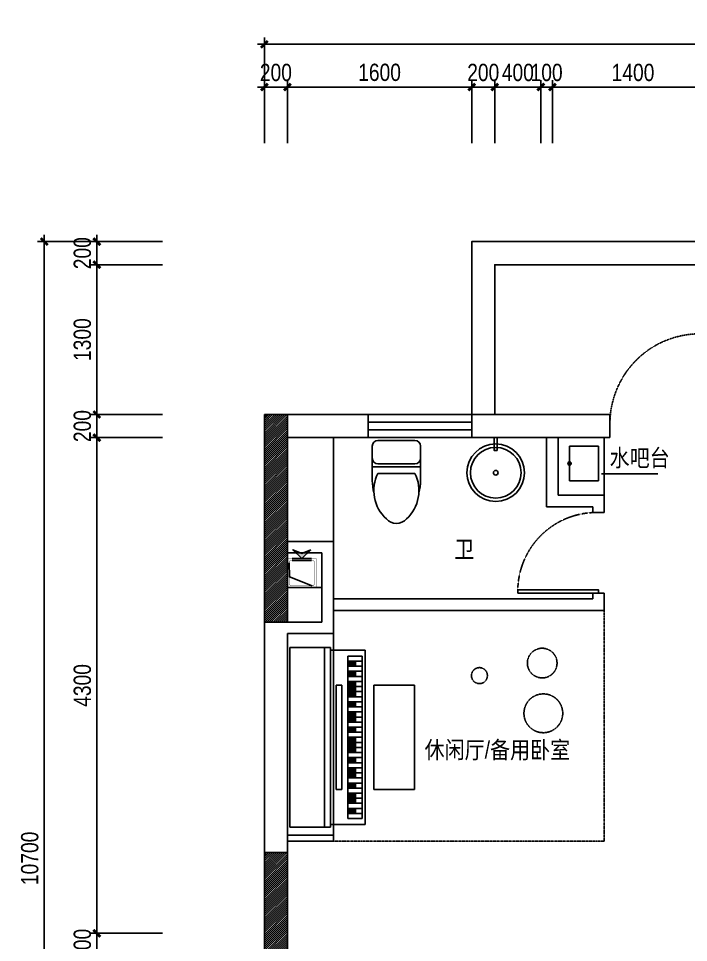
# Model space of a CAD drawing. Extents: x 160245 to 405305, y -111140 to 232735.
# Drawn here: x 268272 to 274089, y -49371 to -41355 of the extents above; entities that cross this region are included whole.
import ezdxf

# ---------------------------------------------------------------- set-up
doc = ezdxf.new("R2010")
doc.units = 0
doc.header["$LTSCALE"] = 10
doc.header["$MEASUREMENT"] = 0
for name, pattern in [('( Dashed )', [0.75, 0.5, -0.25]), ('DASH', [0.35, 0.25, -0.1]), ('HIDDEN', [0.375, 0.25, -0.125])]:
    doc.linetypes.add(name, pattern=pattern)
doc.layers.get('Defpoints').update_dxf_attribs({"color": 229})
for name, color, linetype in [('Door 门', 107, 'Continuous'), ('P-Furniture 家具', 153, 'Continuous'), ('P-N wall 新建隔墙', 241, 'Continuous'), ('P-O wall 原始墙体', 245, 'Continuous'), ('P-o 原建筑尺寸', 8, 'Continuous'), ('P-Text  平面文字', 9, 'Continuous'), ('P-window 窗', 107, 'Continuous')]:
    doc.layers.add(name, color=color, linetype=linetype)
doc.styles.add('PDC DIM', font='PMingLiU-ExtB.ttf', dxfattribs={"width": 0.85})
doc.dimstyles.new('PDC-A2', dxfattribs={"dimscale": 0, "dimtxt": 2.5, "dimasz": 1, "dimexe": 1, "dimexo": 1, "dimgap": 0.7, "dimtad": 1, "dimdec": 0, "dimtxsty": 'PDC DIM', "dimblk": 'ARCHTICK', "dimcen": 1, "dimdle": 1, "dimclrd": 8, "dimclre": 8, "dimclrt": 9, "dimadec": 0, "dimazin": 0, "dimtfac": 1, "dimtdec": 0, "dimtix": 1, "dimtmove": 2, "dimatfit": 3, "dimldrblk": 'PDC A2 T R', "dimfxl": 10, "dimfxlon": 1, "dimarcsym": 0})
pattern_1 = [(45, (59491.276, 0), (-8.8388348, 8.8388348), [])]

# ---------------------------------------------------------------- blocks, each defined once
blk = doc.blocks.new('A$C7BB304D7')
blk.add_hatch(color=256).paths.add_polyline_path([(126.5, 77.4), (203.8, 0.2), (126.3, 31.7), (49.1, 0)])
at = {"linetype": 'DASH', "ltscale": 0.5}
for p, q in [((1.5, 330.2), (1.5, 30.2)), ((301.5, 330.2), (1.5, 330.2)), ((301.5, 30.2), (301.5, 330.2)), ((1.5, 30.2), (301.5, 30.2))]:
    blk.add_line(p, q, dxfattribs=at)
for p, q in [((41.5, 95.2), (211.5, 95.2)), ((41.5, 80.2), (211.5, 80.2))]:
    blk.add_line(p, q)
at = {"const_width": 3}
blk.add_lwpolyline([(1.5, 80.2), (1.5, 330.2), (251.5, 330.2), (251.5, 80.2), (211.5, 80.2), (211.5, 95.2), (216.5, 95.2, 0.414214), (236.5, 115.2), (236.5, 295.2, 0.414214), (216.5, 315.2), (36.5, 315.2, 0.414214), (16.5, 295.2), (16.5, 115.2, 0.414214), (36.5, 95.2), (41.5, 95.2), (41.5, 80.2)], format="xyb", close=True, dxfattribs=at)
blk.add_lwpolyline([(16.5, 115.2), (19.3, 239.2), (216.5, 315.2)])
blk.add_lwpolyline([(203.8, 2.9), (126.3, 34.4), (49.1, 2.7), (126.5, 80.2)], close=True)
blk = doc.blocks.new('$WINLIB2D$00000001')
at = {"color": 0}
for points in [[(-0.5, 0.5), (-0.5, -0.5)], [(-0.5, 0.5), (0.5, 0.5)], [(0.5, -0.5), (0.5, 0.5)], [(0.5, 0.1667), (-0.5, 0.1667)], [(0.5, -0.1667), (-0.5, -0.1667)], [(-0.5, -0.5), (0.5, -0.5)]]:
    blk.add_lwpolyline(points, dxfattribs=at)
blk = doc.blocks.new('_ArchTick')
at = {"color": 0, "linetype": 'ByBlock', "const_width": 0.4}
blk.add_lwpolyline([(-0.5, -0.5), (0.5, 0.5)], dxfattribs=at)
blk = doc.blocks.new('*D1116')
at = {"layer": 'Defpoints', "color": 0, "transparency": 16777216}
for p in [(269583.5, -43290.6), (268952.7, -43490.6), (269583.5, -43490.6)]:
    blk.add_point(p, dxfattribs=at)
at = {"layer": 'P-o 原建筑尺寸', "color": 8, "lineweight": -2, "transparency": 16777216}
for p, q in [((268952.7, -43290.6), (268952.7, -43230.6)), ((269523.5, -43290.6), (268892.7, -43290.6)), ((268952.7, -43290.6), (268952.7, -43490.6)), ((269523.5, -43490.6), (268892.7, -43490.6)), ((268952.7, -43490.6), (268952.7, -43550.6))]:
    blk.add_line(p, q, dxfattribs=at)
at = {"layer": 'P-o 原建筑尺寸', "color": 8, "lineweight": -2, "transparency": 16777216, "xscale": 60, "yscale": 60, "zscale": 60}
for p, rotation in [((268952.7, -43290.6), 270), ((268952.7, -43490.6), 90)]:
    blk.add_blockref('_ArchTick', p, dxfattribs=dict(at, rotation=rotation))
at = {"layer": 'P-o 原建筑尺寸', "color": 9, "transparency": 16777216, "insert": (268827.2, -43390.6), "char_height": 150, "attachment_point": 5, "rotation": 90, "style": 'PDC DIM'}
blk.add_mtext('200', dxfattribs=at)
blk = doc.blocks.new('PDC A2 T R')
at = {"color": 0, "linetype": 'ByBlock'}
blk.add_line((0, 0), (-2, 0), dxfattribs=at)
for points in [[(-2.15, 0.89), (-1.49, 1.35), (-0.6, 0), (0, 0)], [(-2.15, -0.89), (-1.49, -1.35), (-0.6, 0), (0, 0)]]:
    blk.add_solid(points, dxfattribs=at)
blk = doc.blocks.new('*D1117')
at = {"layer": 'Defpoints', "color": 0, "transparency": 16777216}
for p in [(269583.5, -43490.6), (268952.7, -44790.6), (269583.5, -44790.6)]:
    blk.add_point(p, dxfattribs=at)
at = {"layer": 'P-o 原建筑尺寸', "color": 8, "lineweight": -2, "transparency": 16777216}
for p, q in [((268952.7, -43430.6), (268952.7, -44850.6)), ((269523.5, -43490.6), (268892.7, -43490.6)), ((269523.5, -44790.6), (268892.7, -44790.6))]:
    blk.add_line(p, q, dxfattribs=at)
at = {"layer": 'P-o 原建筑尺寸', "color": 8, "lineweight": -2, "transparency": 16777216, "xscale": 60, "yscale": 60, "zscale": 60}
for p, rotation in [((268952.7, -43490.6), 90), ((268952.7, -44790.6), 270)]:
    blk.add_blockref('_ArchTick', p, dxfattribs=dict(at, rotation=rotation))
at = {"layer": 'P-o 原建筑尺寸', "color": 9, "transparency": 16777216, "insert": (268827.2, -44140.6), "char_height": 150, "attachment_point": 5, "rotation": 90, "style": 'PDC DIM'}
blk.add_mtext('1300', dxfattribs=at)
blk = doc.blocks.new('*D1118')
at = {"layer": 'Defpoints', "color": 0, "transparency": 16777216}
for p in [(269583.5, -44990.6), (268952.7, -49290.6), (269583.5, -49290.6)]:
    blk.add_point(p, dxfattribs=at)
at = {"layer": 'P-o 原建筑尺寸', "color": 8, "lineweight": -2, "transparency": 16777216}
for p, q in [((268952.7, -44930.6), (268952.7, -49350.6)), ((269523.5, -44990.6), (268892.7, -44990.6)), ((269523.5, -49290.6), (268892.7, -49290.6))]:
    blk.add_line(p, q, dxfattribs=at)
at = {"layer": 'P-o 原建筑尺寸', "color": 8, "lineweight": -2, "transparency": 16777216, "xscale": 60, "yscale": 60, "zscale": 60}
for p, rotation in [((268952.7, -44990.6), 90), ((268952.7, -49290.6), 270)]:
    blk.add_blockref('_ArchTick', p, dxfattribs=dict(at, rotation=rotation))
at = {"layer": 'P-o 原建筑尺寸', "color": 9, "transparency": 16777216, "insert": (268827.2, -47140.6), "char_height": 150, "attachment_point": 5, "rotation": 90, "style": 'PDC DIM'}
blk.add_mtext('4300', dxfattribs=at)
blk = doc.blocks.new('*D1119')
at = {"layer": 'Defpoints', "color": 0, "transparency": 16777216}
for p in [(269583.5, -49290.6), (268952.7, -49490.6), (269583.5, -49490.6)]:
    blk.add_point(p, dxfattribs=at)
at = {"layer": 'P-o 原建筑尺寸', "color": 8, "lineweight": -2, "transparency": 16777216}
for p, q in [((269523.5, -49290.6), (268892.7, -49290.6)), ((268952.7, -49290.6), (268952.7, -49230.6)), ((268952.7, -49290.6), (268952.7, -49490.6)), ((269523.5, -49490.6), (268892.7, -49490.6)), ((268952.7, -49490.6), (268952.7, -49550.6))]:
    blk.add_line(p, q, dxfattribs=at)
at = {"layer": 'P-o 原建筑尺寸', "color": 8, "lineweight": -2, "transparency": 16777216, "xscale": 60, "yscale": 60, "zscale": 60}
for p, rotation in [((268952.7, -49290.6), 270), ((268952.7, -49490.6), 90)]:
    blk.add_blockref('_ArchTick', p, dxfattribs=dict(at, rotation=rotation))
at = {"layer": 'P-o 原建筑尺寸', "color": 9, "transparency": 16777216, "insert": (268827.2, -49390.6), "char_height": 150, "attachment_point": 5, "rotation": 90, "style": 'PDC DIM'}
blk.add_mtext('200', dxfattribs=at)
blk = doc.blocks.new('*D1124')
at = {"layer": 'Defpoints', "color": 0, "transparency": 16777216}
for p in [(269583.5, -43290.6), (268496.2, -53990.6), (269583.5, -53990.6)]:
    blk.add_point(p, dxfattribs=at)
at = {"layer": 'P-o 原建筑尺寸', "color": 8, "lineweight": -2, "transparency": 16777216}
for p, q in [((268496.2, -43230.6), (268496.2, -54050.6)), ((269096.2, -43290.6), (268436.2, -43290.6)), ((269096.2, -53990.6), (268436.2, -53990.6))]:
    blk.add_line(p, q, dxfattribs=at)
at = {"layer": 'P-o 原建筑尺寸', "color": 8, "lineweight": -2, "transparency": 16777216, "xscale": 60, "yscale": 60, "zscale": 60}
for p, rotation in [((268496.2, -43290.6), 90), ((268496.2, -53990.6), 270)]:
    blk.add_blockref('_ArchTick', p, dxfattribs=dict(at, rotation=rotation))
at = {"layer": 'P-o 原建筑尺寸', "color": 9, "transparency": 16777216, "insert": (268370.7, -48640.6), "char_height": 150, "attachment_point": 5, "rotation": 90, "style": 'PDC DIM'}
blk.add_mtext('10700', dxfattribs=at)
blk = doc.blocks.new('*D1134')
at = {"layer": 'Defpoints', "color": 0, "transparency": 16777216}
for p in [(270606.9, -41949.4), (270406.9, -42497), (270606.9, -42497)]:
    blk.add_point(p, dxfattribs=at)
at = {"layer": 'P-o 原建筑尺寸', "color": 8, "lineweight": -2, "transparency": 16777216}
for p, q in [((270406.9, -42437), (270406.9, -41889.4)), ((270606.9, -42437), (270606.9, -41889.4)), ((270406.9, -41949.4), (270346.9, -41949.4)), ((270406.9, -41949.4), (270606.9, -41949.4)), ((270606.9, -41949.4), (270666.9, -41949.4))]:
    blk.add_line(p, q, dxfattribs=at)
at = {"layer": 'P-o 原建筑尺寸', "color": 8, "lineweight": -2, "transparency": 16777216, "xscale": 60, "yscale": 60, "zscale": 60}
blk.add_blockref('_ArchTick', (270406.9, -41949.4), dxfattribs=at)
at = {"layer": 'P-o 原建筑尺寸', "color": 8, "lineweight": -2, "transparency": 16777216, "xscale": 60, "yscale": 60, "zscale": 60, "rotation": 180}
blk.add_blockref('_ArchTick', (270606.9, -41949.4), dxfattribs=at)
at = {"layer": 'P-o 原建筑尺寸', "color": 9, "transparency": 16777216, "insert": (270506.9, -41823.9), "char_height": 150, "attachment_point": 5, "style": 'PDC DIM'}
blk.add_mtext('200', dxfattribs=at)
blk = doc.blocks.new('*D1135')
at = {"layer": 'Defpoints', "color": 0, "transparency": 16777216}
for p in [(272206.9, -41949.4), (270606.9, -42497), (272206.9, -42497)]:
    blk.add_point(p, dxfattribs=at)
at = {"layer": 'P-o 原建筑尺寸', "color": 8, "lineweight": -2, "transparency": 16777216}
for p, q in [((270606.9, -42437), (270606.9, -41889.4)), ((272206.9, -42437), (272206.9, -41889.4)), ((270546.9, -41949.4), (272266.9, -41949.4))]:
    blk.add_line(p, q, dxfattribs=at)
at = {"layer": 'P-o 原建筑尺寸', "color": 8, "lineweight": -2, "transparency": 16777216, "xscale": 60, "yscale": 60, "zscale": 60, "rotation": 180}
blk.add_blockref('_ArchTick', (270606.9, -41949.4), dxfattribs=at)
at = {"layer": 'P-o 原建筑尺寸', "color": 8, "lineweight": -2, "transparency": 16777216, "xscale": 60, "yscale": 60, "zscale": 60}
blk.add_blockref('_ArchTick', (272206.9, -41949.4), dxfattribs=at)
at = {"layer": 'P-o 原建筑尺寸', "color": 9, "transparency": 16777216, "insert": (271406.9, -41822.9), "char_height": 150, "attachment_point": 5, "style": 'PDC DIM'}
blk.add_mtext('1600', dxfattribs=at)
blk = doc.blocks.new('*D1136')
at = {"layer": 'Defpoints', "color": 0, "transparency": 16777216}
for p in [(274306.9, -41949.4), (272906.9, -42497), (274306.9, -42497)]:
    blk.add_point(p, dxfattribs=at)
at = {"layer": 'P-o 原建筑尺寸', "color": 8, "lineweight": -2, "transparency": 16777216}
for p, q in [((272906.9, -42437), (272906.9, -41889.4)), ((274306.9, -42437), (274306.9, -41889.4)), ((272846.9, -41949.4), (274366.9, -41949.4))]:
    blk.add_line(p, q, dxfattribs=at)
at = {"layer": 'P-o 原建筑尺寸', "color": 8, "lineweight": -2, "transparency": 16777216, "xscale": 60, "yscale": 60, "zscale": 60, "rotation": 180}
blk.add_blockref('_ArchTick', (272906.9, -41949.4), dxfattribs=at)
at = {"layer": 'P-o 原建筑尺寸', "color": 8, "lineweight": -2, "transparency": 16777216, "xscale": 60, "yscale": 60, "zscale": 60}
blk.add_blockref('_ArchTick', (274306.9, -41949.4), dxfattribs=at)
at = {"layer": 'P-o 原建筑尺寸', "color": 9, "transparency": 16777216, "insert": (273606.9, -41823.9), "char_height": 150, "attachment_point": 5, "style": 'PDC DIM'}
blk.add_mtext('1400', dxfattribs=at)
blk = doc.blocks.new('*D1141')
at = {"layer": 'Defpoints', "color": 0, "transparency": 16777216}
for p in [(278406.9, -41578.8), (270406.9, -42497), (278406.9, -42497)]:
    blk.add_point(p, dxfattribs=at)
at = {"layer": 'P-o 原建筑尺寸', "color": 8, "lineweight": -2, "transparency": 16777216}
for p, q in [((270406.9, -42178.8), (270406.9, -41518.8)), ((278406.9, -42178.8), (278406.9, -41518.8)), ((270346.9, -41578.8), (278466.9, -41578.8))]:
    blk.add_line(p, q, dxfattribs=at)
at = {"layer": 'P-o 原建筑尺寸', "color": 8, "lineweight": -2, "transparency": 16777216, "xscale": 60, "yscale": 60, "zscale": 60, "rotation": 180}
blk.add_blockref('_ArchTick', (270406.9, -41578.8), dxfattribs=at)
at = {"layer": 'P-o 原建筑尺寸', "color": 8, "lineweight": -2, "transparency": 16777216, "xscale": 60, "yscale": 60, "zscale": 60}
blk.add_blockref('_ArchTick', (278406.9, -41578.8), dxfattribs=at)
at = {"layer": 'P-o 原建筑尺寸', "color": 9, "transparency": 16777216, "insert": (274406.9, -41453.3), "char_height": 150, "attachment_point": 5, "style": 'PDC DIM'}
blk.add_mtext('8000', dxfattribs=at)
blk = doc.blocks.new('*D1152')
at = {"layer": 'Defpoints', "color": 0, "transparency": 16777216}
for p in [(269583.5, -44790.6), (268952.7, -44990.6), (269583.5, -44990.6)]:
    blk.add_point(p, dxfattribs=at)
at = {"layer": 'P-o 原建筑尺寸', "color": 8, "lineweight": -2, "transparency": 16777216}
for p, q in [((269523.5, -44790.6), (268892.7, -44790.6)), ((268952.7, -44790.6), (268952.7, -44730.6)), ((268952.7, -44790.6), (268952.7, -44990.6)), ((269523.5, -44990.6), (268892.7, -44990.6)), ((268952.7, -44990.6), (268952.7, -45050.6))]:
    blk.add_line(p, q, dxfattribs=at)
at = {"layer": 'P-o 原建筑尺寸', "color": 8, "lineweight": -2, "transparency": 16777216, "xscale": 60, "yscale": 60, "zscale": 60}
for p, rotation in [((268952.7, -44790.6), 270), ((268952.7, -44990.6), 90)]:
    blk.add_blockref('_ArchTick', p, dxfattribs=dict(at, rotation=rotation))
at = {"layer": 'P-o 原建筑尺寸', "color": 9, "transparency": 16777216, "insert": (268827.2, -44890.6), "char_height": 150, "attachment_point": 5, "rotation": 90, "style": 'PDC DIM'}
blk.add_mtext('200', dxfattribs=at)
blk = doc.blocks.new('*D1145')
at = {"layer": 'Defpoints', "color": 0, "transparency": 16777216}
for p in [(272406.9, -41949.4), (272206.9, -42497), (272406.9, -42497)]:
    blk.add_point(p, dxfattribs=at)
at = {"layer": 'P-o 原建筑尺寸', "color": 8, "lineweight": -2, "transparency": 16777216}
for p, q in [((272206.9, -42437), (272206.9, -41889.4)), ((272406.9, -42437), (272406.9, -41889.4)), ((272206.9, -41949.4), (272146.9, -41949.4)), ((272206.9, -41949.4), (272406.9, -41949.4)), ((272406.9, -41949.4), (272466.9, -41949.4))]:
    blk.add_line(p, q, dxfattribs=at)
at = {"layer": 'P-o 原建筑尺寸', "color": 8, "lineweight": -2, "transparency": 16777216, "xscale": 60, "yscale": 60, "zscale": 60}
blk.add_blockref('_ArchTick', (272206.9, -41949.4), dxfattribs=at)
at = {"layer": 'P-o 原建筑尺寸', "color": 8, "lineweight": -2, "transparency": 16777216, "xscale": 60, "yscale": 60, "zscale": 60, "rotation": 180}
blk.add_blockref('_ArchTick', (272406.9, -41949.4), dxfattribs=at)
at = {"layer": 'P-o 原建筑尺寸', "color": 9, "transparency": 16777216, "insert": (272306.9, -41823.9), "char_height": 150, "attachment_point": 5, "style": 'PDC DIM'}
blk.add_mtext('200', dxfattribs=at)
blk = doc.blocks.new('*D1146')
at = {"layer": 'Defpoints', "color": 0, "transparency": 16777216}
for p in [(272806.9, -41949.4), (272406.9, -42497), (272806.9, -42497)]:
    blk.add_point(p, dxfattribs=at)
at = {"layer": 'P-o 原建筑尺寸', "color": 8, "lineweight": -2, "transparency": 16777216}
for p, q in [((272406.9, -42437), (272406.9, -41889.4)), ((272806.9, -42437), (272806.9, -41889.4)), ((272346.9, -41949.4), (272866.9, -41949.4))]:
    blk.add_line(p, q, dxfattribs=at)
at = {"layer": 'P-o 原建筑尺寸', "color": 8, "lineweight": -2, "transparency": 16777216, "xscale": 60, "yscale": 60, "zscale": 60, "rotation": 180}
blk.add_blockref('_ArchTick', (272406.9, -41949.4), dxfattribs=at)
at = {"layer": 'P-o 原建筑尺寸', "color": 8, "lineweight": -2, "transparency": 16777216, "xscale": 60, "yscale": 60, "zscale": 60}
blk.add_blockref('_ArchTick', (272806.9, -41949.4), dxfattribs=at)
at = {"layer": 'P-o 原建筑尺寸', "color": 9, "transparency": 16777216, "insert": (272606.9, -41823.9), "char_height": 150, "attachment_point": 5, "style": 'PDC DIM'}
blk.add_mtext('400', dxfattribs=at)
blk = doc.blocks.new('*D1147')
at = {"layer": 'Defpoints', "color": 0, "transparency": 16777216}
for p in [(272906.9, -41949.4), (272806.9, -42497), (272906.9, -42497)]:
    blk.add_point(p, dxfattribs=at)
at = {"layer": 'P-o 原建筑尺寸', "color": 8, "lineweight": -2, "transparency": 16777216}
for p, q in [((272806.9, -42437), (272806.9, -41889.4)), ((272906.9, -42437), (272906.9, -41889.4)), ((272806.9, -41949.4), (272746.9, -41949.4)), ((272806.9, -41949.4), (272906.9, -41949.4)), ((272906.9, -41949.4), (272966.9, -41949.4))]:
    blk.add_line(p, q, dxfattribs=at)
at = {"layer": 'P-o 原建筑尺寸', "color": 8, "lineweight": -2, "transparency": 16777216, "xscale": 60, "yscale": 60, "zscale": 60}
blk.add_blockref('_ArchTick', (272806.9, -41949.4), dxfattribs=at)
at = {"layer": 'P-o 原建筑尺寸', "color": 8, "lineweight": -2, "transparency": 16777216, "xscale": 60, "yscale": 60, "zscale": 60, "rotation": 180}
blk.add_blockref('_ArchTick', (272906.9, -41949.4), dxfattribs=at)
at = {"layer": 'P-o 原建筑尺寸', "color": 9, "transparency": 16777216, "insert": (272856.9, -41823.9), "char_height": 150, "attachment_point": 5, "style": 'PDC DIM'}
blk.add_mtext('100', dxfattribs=at)
blk = doc.blocks.new('A$C69603A30')
for p, q in [((1560.2, 1082.1), (0, 1082.1)), ((0, 729.8), (0, 1082.1)), ((1560.2, 729.8), (1560.2, 1082.1)), ((1560.2, 729.8), (0, 729.8)), ((25.2, 729.8), (25.2, 427.8)), ((1535, 427.8), (1535, 729.8)), ((25.2, 427.8), (1535, 427.8)), ((327.1, 352.3), (1233, 352.3)), ((327.1, 0), (327.1, 352.3)), ((1233, 352.3), (1233, 0)), ((1233, 0), (327.1, 0))]:
    blk.add_line(p, q)
at = {"color": 8}
for p, q in [((1560.2, 780.1), (0, 780.1)), ((327.1, 679.4), (1233, 679.4)), ((327.1, 629.1), (327.1, 679.4)), ((1233, 679.4), (1233, 629.1)), ((1484.7, 578.8), (75.5, 578.8)), ((75.5, 453), (75.5, 578.8)), ((119.5, 453), (119.5, 578.8)), ((163.6, 453), (163.6, 578.8)), ((207.6, 453), (207.6, 578.8)), ((251.6, 453), (251.6, 578.8)), ((295.7, 453), (295.7, 578.8)), ((1233, 629.1), (327.1, 629.1)), ((339.7, 453), (339.7, 578.8)), ((383.8, 453), (383.8, 578.8)), ((427.8, 453), (427.8, 578.8)), ((471.8, 453), (471.8, 578.8)), ((515.9, 453), (515.9, 578.8)), ((559.9, 453), (559.9, 578.8)), ((603.9, 453), (603.9, 578.8)), ((648, 453), (648, 578.8)), ((692, 453), (692, 578.8)), ((736.1, 453), (736.1, 578.8)), ((780.1, 453), (780.1, 578.8)), ((824.1, 453), (824.1, 578.8)), ((868.2, 453), (868.2, 578.8)), ((912.2, 453), (912.2, 578.8)), ((956.2, 453), (956.2, 578.8)), ((1000.3, 453), (1000.3, 578.8)), ((1044.3, 453), (1044.3, 578.8)), ((1088.4, 453), (1088.4, 578.8)), ((1132.4, 453), (1132.4, 578.8)), ((1176.4, 453), (1176.4, 578.8)), ((1220.5, 453), (1220.5, 578.8)), ((1264.5, 453), (1264.5, 578.8)), ((1308.5, 453), (1308.5, 578.8)), ((1352.6, 453), (1352.6, 578.8)), ((1396.6, 453), (1396.6, 578.8)), ((1440.7, 453), (1440.7, 578.8)), ((1484.7, 453), (1484.7, 578.8)), ((75.5, 453), (1484.7, 453))]:
    blk.add_line(p, q, dxfattribs=at)
at = {"color": 8, "const_width": 37.7}
for points in [[(144.7, 578.8), (144.7, 503.3)], [(226.5, 578.8), (226.5, 503.3)], [(276.8, 578.8), (276.8, 503.3)], [(358.6, 578.8), (358.6, 503.3)], [(446.7, 578.8), (446.7, 503.3)], [(497, 578.8), (497, 503.3)], [(578.8, 578.8), (578.8, 503.3)], [(673.1, 578.8), (673.1, 503.3)], [(717.2, 578.8), (717.2, 503.3)], [(761.2, 578.8), (761.2, 503.3)], [(843, 578.8), (843, 503.3)], [(931.1, 578.8), (931.1, 503.3)], [(981.4, 578.8), (981.4, 503.3)], [(1069.5, 578.8), (1069.5, 503.3)], [(1151.3, 578.8), (1151.3, 503.3)], [(1201.6, 578.8), (1201.6, 503.3)], [(1245.6, 578.8), (1245.6, 503.3)], [(1333.7, 578.8), (1333.7, 503.3)], [(1421.8, 578.8), (1421.8, 503.3)]]:
    blk.add_lwpolyline(points, dxfattribs=at)
blk = doc.blocks.new('fffg')
blk.add_lwpolyline([(143.1, 669.9), (109, 669.9), (109, -130.1), (143.1, -130.1)], close=True)
at = {"color": 8, "linetype": 'DASH'}
blk.add_arc((123.2, -110.2), 780.4, 88.54208, 181.45792, dxfattribs=at)
blk = doc.blocks.new('asdfsdafa3')
for p, q in [((201603.3, -49206.7), (201707.3, -49206.7)), ((201707.3, -49206.7), (201901.1, -49206.7)), ((201781.6, -49206.7), (201781.6, -49626.7)), ((201553.7, -49577.2), (201553.7, -49256.2)), ((201756.8, -49256.2), (201756.8, -49577.2)), ((201839, -49256.2), (201839, -49577.2)), ((201603.3, -49626.7), (201707.3, -49626.7)), ((201707.3, -49626.7), (201901.1, -49626.7))]:
    blk.add_line(p, q)
for centre, radius, start, end in [((201603.3, -49256.2), 49.5, 90, 180), ((201707.3, -49256.2), 49.5, 0, 90), ((201885.5, -49706.4), 499.9, 75.87951, 88.2029), ((201988.1, -49558.2), 336.8, 42.83063, 116.27775), ((202157.1, -49415.6), 116.3, 359.45023, 47.91264), ((202157.1, -49417.8), 116.3, 312.08736, 0.54977), ((201988.1, -49275.2), 336.8, 243.72225, 317.16937), ((201603.3, -49577.2), 49.5, 180, 270), ((201707.3, -49577.2), 49.5, 270, 0), ((201885.5, -49127.1), 499.9, 271.7971, 284.12049)]:
    blk.add_arc(centre, radius, start, end)

msp = doc.modelspace()

# ---------------------------------------------------------------- hatches: boundary and pattern name
at = {"layer": 'P-O wall 原始墙体'}
h = msp.add_hatch(dxfattribs=at)
h.set_pattern_fill('ANSI31', color=256, scale=100, style=0)
h.set_pattern_definition(pattern_1)
h.paths.add_polyline_path([(270406.9, -45890.6), (270406.9, -46590.6), (270606.9, -46590.6), (270606.9, -45990.6), (270606.9, -45890.6), (270606.9, -44790.6), (270406.9, -44790.6)])
h = msp.add_hatch(dxfattribs=at)
h.set_pattern_fill('ANSI31', color=256, scale=100, style=0)
h.set_pattern_definition(pattern_1)
h.paths.add_polyline_path([(270406.9, -49490.6), (270606.9, -49490.6), (270606.9, -48590.6), (270406.9, -48590.6)])

# ---------------------------------------------------------------- linework, layer by layer
at = {"layer": 'P-Furniture 家具'}
for p, q in [((271006.9, -45890.6), (271006.9, -44990.6)), ((273356.9, -45490.6), (273356.9, -44990.6)), ((271006.9, -46690.6), (271006.9, -48490.6)), ((271006.9, -48440.6), (270606.9, -48440.6)), ((271006.9, -48490.6), (270606.9, -48490.6))]:
    msp.add_line(p, q, dxfattribs=at)
at = {"layer": 'P-Furniture 家具', "color": 250, "linetype": 'HIDDEN'}
for p in [(273356.9, -46490.6), (271006.9, -48490.6)]:
    msp.add_line(p, (273356.9, -48490.6), dxfattribs=at)
at = {"layer": 'P-Furniture 家具', "linetype": 'ByBlock'}
msp.add_lwpolyline([(272428.3, -45103.6), (272428.3, -44990.6), (272402.3, -44990.6), (272402.3, -45103.6)], close=True, dxfattribs=at)
at = {"layer": 'P-Furniture 家具'}
msp.add_lwpolyline([(273306.4, -45365.6), (273306.4, -45065.6), (273056.4, -45065.6), (273056.4, -45365.6)], close=True, dxfattribs=at)
for centre, radius in [((272415.3, -45295.4), 250), ((272415.3, -45295.4), 220), ((273056.4, -45215.6), 15)]:
    msp.add_circle(centre, radius, dxfattribs=at)
at = {"layer": 'P-Furniture 家具', "linetype": 'ByBlock'}
msp.add_circle((272415.3, -45295.4), 20, dxfattribs=at)
at = {"layer": 'P-Furniture 家具', "color": 8, "linetype": '( Dashed )'}
for centre, radius in [((272818.6, -46946.6), 128.8), ((272273.8, -47055.4), 69.3), ((272828.5, -47382.1), 168.3)]:
    msp.add_circle(centre, radius, dxfattribs=at)
at = {"layer": 'P-N wall 新建隔墙'}
for p, q in [((272856.9, -44990.6), (272856.9, -45590.6)), ((272956.9, -44990.6), (272956.9, -45490.6)), ((273356.9, -45490.6), (272956.9, -45490.6)), ((273356.9, -45490.6), (273356.9, -45640.6)), ((273256.9, -45590.6), (272856.9, -45590.6)), ((273256.9, -45590.6), (273256.9, -45640.6)), ((273356.9, -45640.6), (273256.9, -45640.6)), ((273256.9, -46390.6), (271006.9, -46390.6)), ((273356.9, -46340.6), (273256.9, -46340.6)), ((273256.9, -46340.6), (273256.9, -46390.6)), ((273356.9, -46340.6), (273356.9, -46490.6)), ((273356.9, -46490.6), (271006.9, -46490.6))]:
    msp.add_line(p, q, dxfattribs=at)
at = {"layer": 'P-N wall 新建隔墙', "color": 107}
for points in [[(272206.9, -44790.6), (272206.9, -43290.6), (274306.9, -43290.6)], [(272406.9, -44790.6), (272406.9, -43490.6), (274306.9, -43490.6)]]:
    msp.add_lwpolyline(points, dxfattribs=at)
at = {"layer": 'P-O wall 原始墙体'}
for p, q in [((270406.9, -44790.6), (270406.9, -45890.6)), ((270406.9, -44790.6), (271306.9, -44790.6)), ((270606.9, -44790.6), (270606.9, -45890.6)), ((271306.9, -44790.6), (271306.9, -44990.6)), ((272206.9, -44990.6), (272206.9, -44790.6)), ((272206.9, -44790.6), (273206.9, -44790.6)), ((273206.9, -44790.6), (273406.9, -44790.6)), ((273406.9, -44790.6), (273406.9, -44990.6)), ((271306.9, -44990.6), (270606.9, -44990.6)), ((273406.9, -44990.6), (272206.9, -44990.6)), ((270406.9, -45890.6), (270406.9, -46590.6)), ((271006.9, -45890.6), (270606.9, -45890.6)), ((270606.9, -45990.6), (270606.9, -45890.6)), ((271006.9, -45890.6), (271006.9, -46690.6)), ((270906.9, -45990.6), (270606.9, -45990.6)), ((270606.9, -45990.6), (270606.9, -46590.6)), ((270906.9, -45990.6), (270906.9, -46590.6)), ((270406.9, -46590.6), (270406.9, -53090.6)), ((270606.9, -46590.6), (270406.9, -46590.6)), ((270906.9, -46590.6), (270606.9, -46590.6)), ((270606.9, -46690.6), (270606.9, -52990.6)), ((271006.9, -46690.6), (270606.9, -46690.6)), ((270606.9, -48590.6), (270406.9, -48590.6))]:
    msp.add_line(p, q, dxfattribs=at)
at = {"layer": 'P-Text  平面文字'}
msp.add_line((273333.4, -45305.7), (273823.5, -45305.7), dxfattribs=at)

# ---------------------------------------------------------------- block references
at = {"layer": 'Door 门'}
msp.add_blockref('fffg', (274063.8, -44760.5), dxfattribs=at)
at = {"layer": 'Door 门', "xscale": -0.875, "yscale": 0.875, "zscale": 0.875, "rotation": 90}
msp.add_blockref('fffg', (273193.1, -46215.4), dxfattribs=at)
at = {"layer": 'P-Furniture 家具', "linetype": 'ByBlock', "xscale": -1, "rotation": 90}
msp.add_blockref('asdfsdafa3', (222136.4, 156538.4), dxfattribs=at)
at = {"layer": 'P-Furniture 家具', "rotation": 90}
msp.add_blockref('A$C69603A30', (271709.5, -48370.7), dxfattribs=at)
at = {"layer": 'P-O wall 原始墙体', "extrusion": (0, 0, -1), "zscale": -1, "rotation": 180}
msp.add_blockref('A$C7BB304D7', (-270605.4, -45960.4), dxfattribs=at)
at = {"layer": 'P-window 窗', "xscale": 900, "yscale": 200, "zscale": 900, "rotation": 180}
msp.add_blockref('$WINLIB2D$00000001', (271756.9, -44890.6), dxfattribs=at)

# ---------------------------------------------------------------- texts
at = {"layer": 'P-Text  平面文字', "char_height": 150, "attachment_point": 1, "style": 'PDC DIM'}
for s, width, insert in [('水吧台', 893.426, (273403.8, -45091.5)), ('卫', 893.426, (272055.2, -45883.7)), ('休闲厅/备用卧室', 1824.062, (271797.7, -47624.5))]:
    msp.add_mtext_dynamic_manual_height_columns(s, width=width, gutter_width=1750, heights=[0], dxfattribs=dict(at, insert=insert))

# ---------------------------------------------------------------- dimensions: what is measured, and where the dimension line sits
at = {"layer": 'P-o 原建筑尺寸'}
for base, p1, p2, picture, middle in [((278406.9, -41578.8), (270406.9, -42497), (278406.9, -42497), '*D1141', (274406.9, -41453.3)), ((270606.9, -41949.4), (270406.9, -42497), (270606.9, -42497), '*D1134', (270506.9, -41823.9)), ((272206.9, -41949.4), (270606.9, -42497), (272206.9, -42497), '*D1135', (271406.9, -41822.9)), ((272406.9, -41949.4), (272206.9, -42497), (272406.9, -42497), '*D1145', (272306.9, -41823.9)), ((272806.9, -41949.4), (272406.9, -42497), (272806.9, -42497), '*D1146', (272606.9, -41823.9)), ((272906.9, -41949.4), (272806.9, -42497), (272906.9, -42497), '*D1147', (272856.9, -41823.9)), ((274306.9, -41949.4), (272906.9, -42497), (274306.9, -42497), '*D1136', (273606.9, -41823.9))]:
    dim = msp.add_linear_dim(base=base, p1=p1, p2=p2, dimstyle='PDC-A2', override={"dimscale": 60}, dxfattribs=at)
    dim.commit()
    dim.dimension.update_dxf_attribs({"geometry": picture, "text_midpoint": middle})
for base, p1, p2, picture, middle in [((268496.2, -53990.6), (269583.5, -43290.6), (269583.5, -53990.6), '*D1124', (268370.7, -48640.6)), ((268952.7, -43490.6), (269583.5, -43290.6), (269583.5, -43490.6), '*D1116', (268827.2, -43390.6)), ((268952.7, -44790.6), (269583.5, -43490.6), (269583.5, -44790.6), '*D1117', (268827.2, -44140.6)), ((268952.7, -44990.6), (269583.5, -44790.6), (269583.5, -44990.6), '*D1152', (268827.2, -44890.6)), ((268952.7, -49290.6), (269583.5, -44990.6), (269583.5, -49290.6), '*D1118', (268827.2, -47140.6)), ((268952.7, -49490.6), (269583.5, -49290.6), (269583.5, -49490.6), '*D1119', (268827.2, -49390.6))]:
    dim = msp.add_linear_dim(base=base, p1=p1, p2=p2, angle=90, dimstyle='PDC-A2', override={"dimscale": 60}, dxfattribs=at)
    dim.commit()
    dim.dimension.update_dxf_attribs({"geometry": picture, "text_midpoint": middle})

doc.saveas('drawing.dxf')
